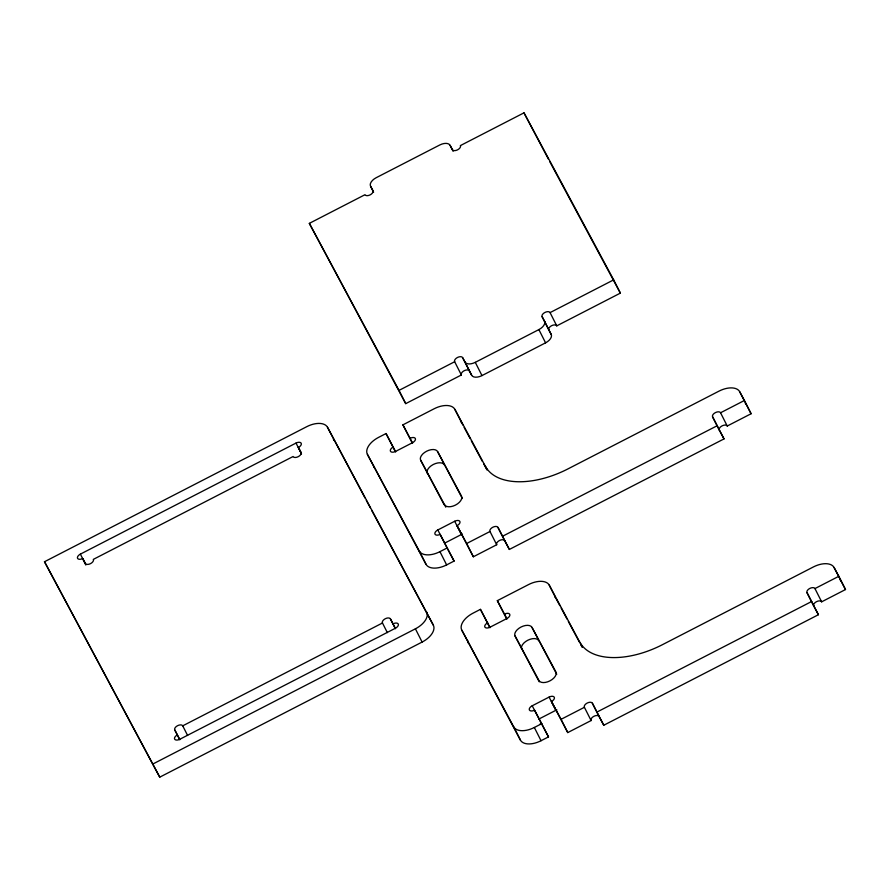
<?xml version="1.0" encoding="UTF-8"?>
<svg xmlns="http://www.w3.org/2000/svg" width="890" height="890" viewBox="0 0 890 890"><rect width="100%" height="100%" fill="white"/><g stroke="black" fill="none" stroke-linecap="round" stroke-linejoin="round"><path stroke-width="1.33" d="M309.331 223.368L364.989 194.71A4.472 2.492 -26.8 0 0 370.14 194.865A4.472 2.492 -26.8 0 0 372.932 190.616L370.574 186.221A8.944 4.984 -26.8 0 1 376.159 177.733L439.76 144.981A8.944 4.984 -26.8 0 1 450.073 145.292L452.432 149.687A4.472 2.492 -26.8 0 0 457.582 149.832A4.472 2.492 -26.8 0 0 460.386 145.593L523.988 112.841L613.666 279.861L620.363 293.11L556.762 325.862A4.472 2.492 -26.8 0 0 551.6 325.707A4.472 2.492 -26.8 0 0 548.807 329.956L551.166 334.351A8.944 4.984 -26.8 0 1 545.581 342.839L481.98 375.591A8.944 4.984 -26.8 0 1 471.667 375.291L462.622 357.635A4.472 2.492 -26.8 0 0 457.46 357.491A4.472 2.492 -26.8 0 0 454.668 361.729L399.02 390.387L309.331 223.368L405.707 403.637L461.365 374.99A4.472 2.492 -26.8 0 1 464.157 370.741A4.472 2.492 -26.8 0 1 469.308 370.896M44.5 561.735L306.85 426.633A17.889 9.979 -26.8 0 1 327.464 427.233L433.285 625.091A17.889 9.979 -26.8 0 1 422.105 642.068L159.755 777.159L44.5 561.735L159.755 777.159M298.373 447.481L301.031 452.42A4.472 2.492 -26.8 0 1 298.239 456.67A4.472 2.492 -26.8 0 1 293.088 456.514L93.339 559.376A4.472 2.492 -26.8 0 1 90.546 563.615A4.472 2.492 -26.8 0 1 85.396 563.47L82.737 558.519A4.472 2.492 -26.8 0 1 77.586 558.375A4.472 2.492 -26.8 0 1 80.378 554.125L296.014 443.075A4.472 2.492 -26.8 0 1 301.176 443.231A4.472 2.492 -26.8 0 1 298.373 447.481L301.421 453.5M548.807 329.956L542.121 316.707A4.472 2.492 -26.8 0 1 544.914 312.457A4.472 2.492 -26.8 0 1 550.065 312.613L613.666 279.861M462.622 357.635L464.981 362.041A8.944 4.984 -26.8 0 0 475.282 362.341L538.884 329.589A8.944 4.984 -26.8 0 0 544.48 321.101L542.121 316.707M395.694 451.82L386.038 433.541L378.584 437.379A17.889 9.979 -26.8 0 0 367.403 454.356L426.021 564.305A17.889 9.979 -26.8 0 0 446.635 564.905L454.089 561.067L440.172 534.356A4.472 2.492 -26.8 0 1 435.021 534.211A4.472 2.492 -26.8 0 1 437.813 529.962L454.701 521.262A4.472 2.492 -26.8 0 1 459.863 521.418A4.472 2.492 -26.8 0 1 457.06 525.656L473.347 556.773L496.698 544.747A4.472 2.492 -26.8 0 1 499.49 540.497A4.472 2.492 -26.8 0 1 504.652 540.653L509.369 549.442L724.015 438.904L712.601 416.865A4.472 2.492 -26.8 0 1 715.393 412.615A4.472 2.492 -26.8 0 1 720.555 412.771L744.407 400.489L751.093 413.739L727.241 426.021A4.472 2.492 -26.8 0 0 722.09 425.876A4.472 2.492 -26.8 0 0 719.298 430.115L724.015 438.904M412.248 442.986L402.925 424.841L434.231 408.721A17.889 9.979 -26.8 0 1 454.857 409.333L486.752 468.874M444.499 543.212L461.398 534.512A4.472 2.492 -26.8 0 1 462.466 534.067M367.403 454.356L419.324 551.055A17.889 9.979 -26.8 0 0 439.949 551.655L447.403 547.817M457.06 525.656L466.649 543.512L490.001 531.497A4.472 2.492 -26.8 0 1 492.804 527.247A4.472 2.492 -26.8 0 1 497.955 527.403L509.369 549.442M502.672 536.192L717.329 425.654M179.647 739.568L174.774 729.933A4.472 2.492 -26.8 0 1 177.577 725.695A4.472 2.492 -26.8 0 1 182.728 725.84L382.466 622.989A4.472 2.492 -26.8 0 1 385.27 618.739A4.472 2.492 -26.8 0 1 390.421 618.895L395.505 628.652M153.069 763.909L415.407 628.818A17.889 9.979 -26.8 0 0 426.588 611.842M490.101 627.639L480.444 609.35L472.991 613.188A17.889 9.979 -26.8 0 0 461.81 630.176L520.428 740.113A17.889 9.979 -26.8 0 0 541.042 740.725L548.496 736.887L534.578 710.176A4.472 2.492 -26.8 0 1 529.417 710.02A4.472 2.492 -26.8 0 1 532.209 705.781L549.108 697.081A4.472 2.492 -26.8 0 1 554.259 697.226A4.472 2.492 -26.8 0 1 551.466 701.476L567.753 732.581L591.105 720.555A4.472 2.492 -26.8 0 1 593.897 716.305A4.472 2.492 -26.8 0 1 599.048 716.461L603.776 725.25L818.422 614.712L807.008 592.673A4.472 2.492 -26.8 0 1 809.8 588.435A4.472 2.492 -26.8 0 1 814.962 588.579L838.803 576.297L845.5 589.547L821.648 601.829A4.472 2.492 -26.8 0 0 816.497 601.685A4.472 2.492 -26.8 0 0 813.705 605.923L818.422 614.712M506.655 618.806L497.332 600.661L528.638 584.541A17.889 9.979 -26.8 0 1 549.252 585.142L582.372 647.097M538.906 719.031L555.805 710.331A4.472 2.492 -26.8 0 1 556.873 709.875M461.81 630.176L513.73 726.863A17.889 9.979 -26.8 0 0 534.345 727.475L541.799 723.637M551.466 701.476L561.056 719.331L584.407 707.305A4.472 2.492 -26.8 0 1 587.2 703.056A4.472 2.492 -26.8 0 1 592.362 703.211L603.776 725.25M597.079 712L811.725 601.462M485.54 466.471A71.545 39.905 -26.8 0 0 568.009 468.874L719.064 391.099A17.889 9.979 -26.8 0 1 739.679 391.7L744.407 400.489M579.935 642.28A71.545 39.905 -26.8 0 0 662.416 644.694L813.471 566.908A17.889 9.979 -26.8 0 1 834.086 567.509L838.803 576.297M751.093 413.739L739.679 391.7M834.086 567.509L845.5 589.547M548.351 159.01L523.988 112.841M549.664 161.446L620.363 293.11M454.857 409.333L462.856 425.008M464.157 427.445L470.031 438.381M471.333 440.817L482.436 461.487M483.737 463.913L487.008 469.987M555.95 598.392L559.866 605.678M561.167 608.115L567.052 619.062M568.354 621.487L579.446 642.157M580.758 644.582L582.06 647.019M437.569 451.541L461.454 496.053A9.501 5.295 -26.8 0 1 455.524 505.064A9.501 5.295 -26.8 0 1 444.566 504.741L420.67 460.241A9.501 5.295 -26.8 0 1 426.61 451.23A9.501 5.295 -26.8 0 1 437.569 451.541L462.344 498.478M531.964 627.35L555.861 671.861A9.501 5.295 -26.8 0 1 549.92 680.872A9.501 5.295 -26.8 0 1 538.973 680.561L515.076 636.05A9.501 5.295 -26.8 0 1 521.017 627.038A9.501 5.295 -26.8 0 1 531.964 627.35L556.74 674.286M402.925 424.841L412.593 443.12M497.332 600.661L507 618.939M420.67 460.241L444.155 504.764M515.076 636.05L539.207 681.785M395.36 451.686L386.038 433.541M447.525 548.841L454.089 561.067M489.756 627.506L480.444 609.35M532.209 705.781L548.496 736.887M327.464 427.233L365.011 497.944M366.324 500.391L370.262 507.723M371.575 510.17L433.285 625.091M174.774 729.933L179.869 739.701M814.962 588.579L821.648 601.829M720.555 412.771L727.241 426.021M807.008 592.673L813.705 605.923M712.601 416.865L719.298 430.115M550.065 312.613L556.762 325.862M544.48 321.101L551.166 334.351M450.073 145.292L453.11 151.311M538.884 329.589L545.581 342.839M475.282 362.341L481.98 375.591M464.981 362.041L471.667 375.291M370.574 186.221L373.611 192.251M454.668 361.729L461.365 374.99M549.252 585.142L555.338 597.19M592.362 703.211L599.048 716.461M497.955 527.403L504.652 540.653M584.407 707.305L591.105 720.555M490.001 531.497L496.698 544.747M399.02 390.387L405.707 403.637M561.056 719.331L567.753 732.581M549.108 697.081L555.805 710.331M466.649 543.512L473.347 556.773M454.701 521.262L461.398 534.512M444.566 504.741L445.779 507.155M437.813 529.962L446.869 547.617M534.345 727.475L541.042 740.725M439.949 551.655L446.635 564.905M513.73 726.863L520.428 740.113M419.324 551.055L426.021 564.305M415.407 628.818L422.105 642.068M390.421 618.895L395.293 628.529M296.014 443.075L301.499 453.922M382.466 622.989L387.339 632.623M182.728 725.84L187.601 735.474M82.737 558.519L85.774 564.549M80.378 554.125L85.852 564.972M374.1 467.606A17.889 9.979 -26.8 0 1 373.522 465.959M745.319 403.548A17.889 9.979 -26.8 0 1 745.909 404.216M460.486 421.181A17.889 9.979 -26.8 0 1 461.543 422.583M393.269 447.003A4.472 2.492 -26.8 0 0 390.465 451.252A4.472 2.492 -26.8 0 0 395.627 451.397L412.515 442.697A4.472 2.492 -26.8 0 0 415.307 438.459A4.472 2.492 -26.8 0 0 410.157 438.303M427.367 473.491A9.501 5.295 -26.8 0 1 433.297 464.48A9.501 5.295 -26.8 0 1 444.255 464.791M333.405 439.404A17.889 9.979 -26.8 0 1 334.162 440.483M393.08 623.834A4.472 2.492 -26.8 0 1 398.231 623.99A4.472 2.492 -26.8 0 1 395.438 628.229L179.791 739.279A4.472 2.492 -26.8 0 1 174.64 739.123A4.472 2.492 -26.8 0 1 177.433 734.884M468.496 643.426A17.889 9.979 -26.8 0 1 467.817 640.867M839.715 579.357A17.889 9.979 -26.8 0 1 840.783 580.758M554.893 596.99A17.889 9.979 -26.8 0 1 555.482 597.657M541.265 723.425A4.472 2.492 -26.8 0 1 540.197 723.881M487.664 622.811A4.472 2.492 -26.8 0 0 484.872 627.061A4.472 2.492 -26.8 0 0 490.023 627.205L506.922 618.517A4.472 2.492 -26.8 0 0 509.714 614.267A4.472 2.492 -26.8 0 0 504.563 614.111M521.763 649.311A9.501 5.295 -26.8 0 1 527.703 640.288A9.501 5.295 -26.8 0 1 538.661 640.611"/></g></svg>
